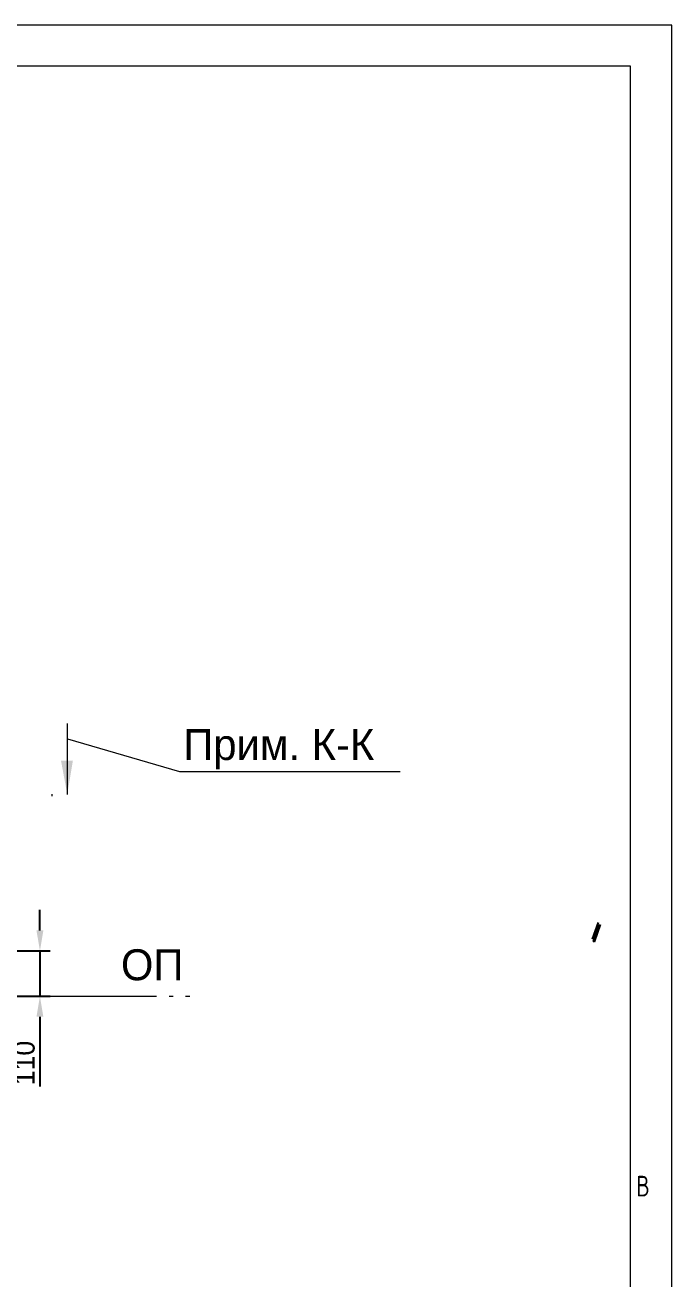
# Model space of a CAD drawing. Header units: millimetres. Extents: x 149544 to 197467, y -3118 to 25363.
# Drawn here: x 183884 to 185451, y 6425 to 9465 of the extents above; entities that cross this region are included whole.
import ezdxf

# ---------------------------------------------------------------- set-up
doc = ezdxf.new("R2010")
doc.units = ezdxf.units.MM
doc.header["$MEASUREMENT"] = 0
for name, pattern in [('K5LT32768', [0]), ('K5LT32769', [0]), ('K5LT32788', [0]), ('K5LT32790', [520, 450, -30, 10, -30]), ('K5LT32795', [75, 50, -25]), ('K5LT_THIN', [0])]:
    doc.linetypes.add(name, pattern=pattern)
doc.layers.add('pen_7', color=1, linetype='Continuous')
doc.styles.add('KTEXTSTYLE', font='GOST_AU.SHX', dxfattribs={"width": 0.96, "height": 5})
doc.styles.add('style5', font='arial.ttf', dxfattribs={"height": 3})
doc.dimstyles.new('PB20', dxfattribs={"dimscale": 20, "dimtxt": 2.5, "dimasz": 2.5, "dimexe": 1.25, "dimexo": 0, "dimtad": 1, "dimdec": 0, "dimtxsty": 'Standard', "dimcen": 2.5, "dimclrd": 7, "dimclre": 7, "dimclrt": 4, "dimadec": 0, "dimazin": 0, "dimtfac": 1, "dimtdec": 0, "dimtmove": 0, "dimatfit": 3, "dimfxl": 1.25, "dimarcsym": 0})

# ---------------------------------------------------------------- blocks, each defined once
blk = doc.blocks.new('*D3232')
at = {"color": 7, "lineweight": -2}
for p, q in [((183920.4, 7270.4), (183920.4, 7320.4)), ((183730.1, 7220.4), (183945.4, 7220.4)), ((183920.4, 7220.4), (183920.4, 7110.9)), ((183823.7, 7110.9), (183945.4, 7110.9)), ((183920.4, 7060.9), (183920.4, 6892.1))]:
    blk.add_line(p, q, dxfattribs=at)
at = {"color": 7}
for points in [[(183912, 7270.4), (183928.7, 7270.4), (183920.4, 7220.4)], [(183912, 7060.9), (183928.7, 7060.9), (183920.4, 7110.9)]]:
    blk.add_solid(points, dxfattribs=at)
at = {"layer": 'Defpoints', "color": 0}
for p in [(183730.1, 7220.4), (183823.7, 7110.9), (183920.4, 7110.9)]:
    blk.add_point(p, dxfattribs=at)
at = {"color": 4, "insert": (183882.9, 6948.8), "char_height": 50, "attachment_point": 5, "rotation": 90}
blk.add_mtext('\\H50.0;\\W0.965;\\Q0;\\H50.0;\\W0.965;\\Q0;\\Q0;110', dxfattribs=at)

msp = doc.modelspace()

# ---------------------------------------------------------------- hatches: boundary and pattern name
msp.add_hatch(color=0).paths.add_polyline_path([(183971.4, 7682), (184000.3, 7682), (183986.6, 7600.5)])

# ---------------------------------------------------------------- linework, layer by layer
at = {"color": 7, "linetype": 'K5LT32768', "lineweight": 18}
for p, q in [((185451.3, 9465.2), (168631.3, 9465.2)), ((185451.3, -2414.8), (185451.3, 9465.2))]:
    msp.add_line(p, q, dxfattribs=at)
at = {"color": 1, "linetype": 'K5LT32769', "lineweight": 18, "true_color": 0xff0000}
for p, q in [((185351.3, 9365.2), (169031.3, 9365.2)), ((185351.3, -2314.8), (185351.3, 9365.2))]:
    msp.add_line(p, q, dxfattribs=at)
at = {"color": 0, "linetype": 'K5LT32768', "lineweight": 18}
for p, q in [((183986.8, 7599.5), (183986.8, 7771.7)), ((183986.8, 7734.4), (184258.5, 7655.3)), ((184258.5, 7655.3), (184793.1, 7655.3))]:
    msp.add_line(p, q, dxfattribs=at)
at = {"color": 0, "linetype": 'K5LT32795', "lineweight": 18}
msp.add_line((183949.4, 7600.9), (183949.4, 7598.9), dxfattribs=at)
at = {"color": 0, "linetype": 'K5LT32769', "lineweight": 18}
msp.add_line((183949.5, 7600.9), (183949.5, 7595.9), dxfattribs=at)
at = {"color": 0, "linetype": 'K5LT32788'}
for p, q in [((185259.1, 7249.3), (185273.2, 7289.8)), ((185261.7, 7243.4), (185275.8, 7283.9)), ((185264.1, 7242.8), (185278.7, 7284.7)), ((185263.9, 7242.7), (185261.7, 7243.4))]:
    msp.add_line(p, q, dxfattribs=at)
at = {"color": 0}
msp.add_line((185262.4, 7242.2), (185261.7, 7243.4), dxfattribs=at)
at = {"color": 0, "linetype": 'K5LT32790', "lineweight": 18}
msp.add_line((180113.1, 7110.9), (184283.7, 7110.9), dxfattribs=at)
at = {"color": 0, "linetype": 'K5LT_THIN', "const_width": 0.18}
msp.add_lwpolyline([(184010.7, 7599.5), (183909.8, 7599.5)], dxfattribs=at)

# ---------------------------------------------------------------- texts
at = {"color": 7, "insert": (185364.8, 6675.3), "char_height": 2.5, "attachment_point": 1, "style": 'KTEXTSTYLE'}
msp.add_mtext('\\H3.5;\\W0.965;\\Q15;\\Q0;\\H50.00;{\\c16711935;B}', dxfattribs=at)
at = {"layer": 'pen_7', "color": 0, "style": 'style5', "width": 0.965}
for s, p in [('Прим. К-К', (184267.8, 7683.4)), ('ОП', (184116.7, 7149.5))]:
    msp.add_text(s, height=75, dxfattribs=at).set_placement(p)

# ---------------------------------------------------------------- dimensions: what is measured, and where the dimension line sits
at = {"color": 0}
dim = msp.add_linear_dim(base=(183920.4, 7110.9), p1=(183730.1, 7220.4), p2=(183823.7, 7110.9), angle=90, text='\\H50.0;\\W0.965;\\Q0;\\H50.0;\\W0.965;\\Q0;\\Q0;110', dimstyle='PB20', dxfattribs=at)
dim.commit()
dim.dimension.update_dxf_attribs({"geometry": '*D3232', "text_midpoint": (183920.4, 6948.8), "dimtype": 160})

doc.saveas('drawing.dxf')
